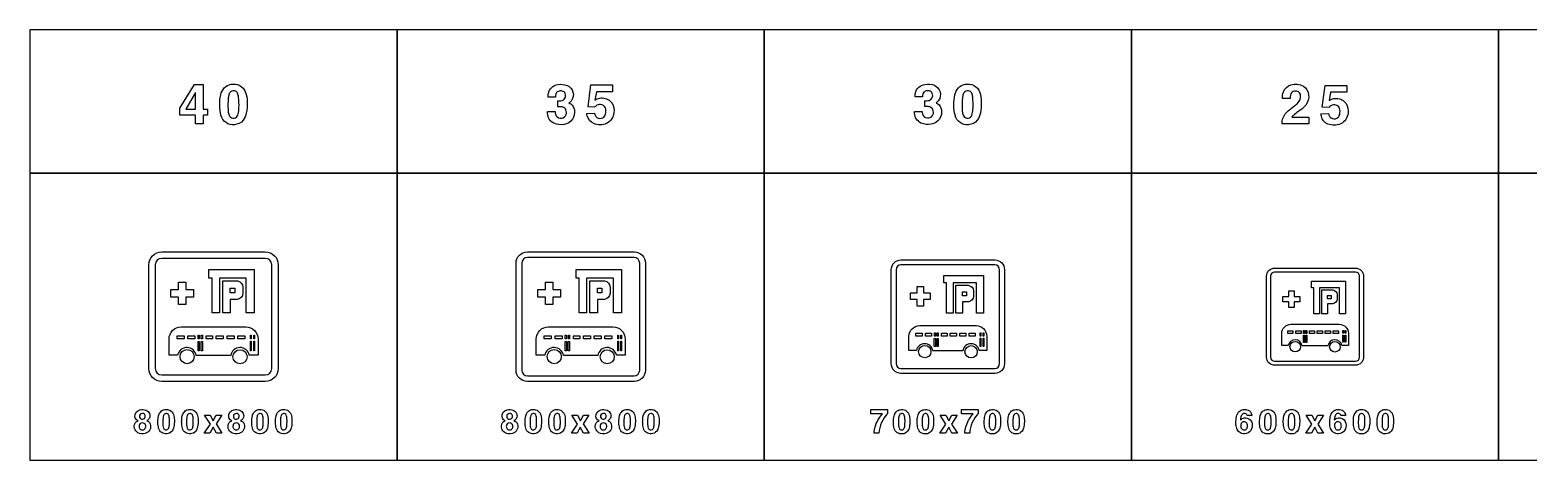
# Model space of a CAD drawing. Extents: x 0 to 18160, y 0 to 2655.
# Drawn here: x 0 to 9262, y 0 to 2655 of the extents above; entities that cross this region are included whole.
import ezdxf

# ---------------------------------------------------------------- set-up
doc = ezdxf.new("R2010")
doc.units = 0
doc.header["$MEASUREMENT"] = 0

msp = doc.modelspace()

# ---------------------------------------------------------------- linework, layer by layer
for points in [[(0, 1770), (2270, 1770), (2270, 2655), (0, 2655)], [(2270, 1770), (4540, 1770), (4540, 2655), (2270, 2655)], [(4540, 1770), (6810, 1770), (6810, 2655), (4540, 2655)], [(6810, 1770), (9080, 1770), (9080, 2655), (6810, 2655)], [(9080, 1770), (11350, 1770), (11350, 2655), (9080, 2655)], [(927.496, 2171.35), (1017.9, 2317.79), (1070.98, 2317.79), (1070.98, 2166.57), (1097.95, 2166.57), (1097.95, 2128.53), (1070.98, 2128.53), (1070.98, 2076.28), (1023.46, 2076.28), (1023.46, 2128.53), (927.496, 2128.53)], [(1023.46, 2269.13), (963.474, 2166.57), (1023.46, 2166.57)], [(0, 0), (2270, 0), (2270, 1770), (0, 1770)], [(2270, 0), (4540, 0), (4540, 1770), (2270, 1770)], [(4540, 0), (6810, 0), (6810, 1770), (4540, 1770)], [(6810, 0), (9080, 0), (9080, 1770), (6810, 1770)], [(9080, 0), (11350, 0), (11350, 1770), (9080, 1770)], [(1337.66, 1122.99), (1171.58, 1122.99), (1171.58, 908.587), (1125.59, 908.587), (1125.59, 1122.99), (1106.35, 1122.99), (1106.35, 1176.24), (1387.01, 1176.24), (1386.98, 1122.99), (1386.98, 908.587), (1337.66, 908.587)], [(3607.66, 1122.99), (3441.58, 1122.99), (3441.58, 908.587), (3395.59, 908.587), (3395.59, 1122.99), (3376.35, 1122.99), (3376.35, 1176.24), (3657.01, 1176.24), (3656.98, 1122.99), (3656.98, 908.587), (3607.66, 908.587)], [(5852.33, 1093.24), (5707.01, 1093.24), (5707.01, 905.638), (5666.77, 905.638), (5666.77, 1093.24), (5649.93, 1093.24), (5649.93, 1139.84), (5895.51, 1139.84), (5895.49, 1093.24), (5895.49, 905.638), (5852.33, 905.638)], [(917.664, 1052.13), (917.664, 1098.99), (963.351, 1098.99), (963.351, 1052.13), (1010.6, 1052.13), (1010.6, 1005.96), (963.351, 1005.96), (963.351, 959.1), (917.664, 959.1), (917.664, 1005.96), (870.576, 1005.96), (870.576, 1052.13)], [(1237.9, 1032.71), (1237.9, 1060.43), (1266.45, 1060.43), (1266.45, 1032.71)], [(3187.66, 1052.13), (3187.66, 1098.99), (3233.35, 1098.99), (3233.35, 1052.13), (3280.6, 1052.13), (3280.6, 1005.96), (3233.35, 1005.96), (3233.35, 959.1), (3187.66, 959.1), (3187.66, 1005.96), (3140.58, 1005.96), (3140.58, 1052.13)], [(3507.9, 1032.71), (3507.9, 1060.43), (3536.45, 1060.43), (3536.45, 1032.71)], [(5484.83, 1031.24), (5484.83, 1072.24), (5524.81, 1072.24), (5524.81, 1031.24), (5566.15, 1031.24), (5566.15, 990.837), (5524.81, 990.837), (5524.81, 949.837), (5484.83, 949.837), (5484.83, 990.837), (5443.63, 990.837), (5443.63, 1031.24)], [(5765.04, 1014.25), (5765.04, 1038.5), (5790.02, 1038.5), (5790.02, 1014.25)], [(7782, 1010.35), (7782, 1045.49), (7816.26, 1045.49), (7816.26, 1010.35), (7851.7, 1010.35), (7851.7, 975.717), (7816.26, 975.717), (7816.26, 940.574), (7782, 940.574), (7782, 975.717), (7746.68, 975.717), (7746.68, 1010.35)], [(8097, 1063.49), (7972.44, 1063.49), (7972.44, 902.689), (7937.94, 902.689), (7937.94, 1063.49), (7923.51, 1063.49), (7923.51, 1103.43), (8134.01, 1103.43), (8133.99, 1063.49), (8133.99, 902.689), (8097, 902.689)], [(8022.18, 995.783), (8022.18, 1016.57), (8043.59, 1016.57), (8043.59, 995.783)], [(909.203, 747.444), (909.203, 767.557), (952.521, 767.557), (952.521, 747.444)], [(976.405, 747.444), (976.405, 767.557), (1019.7, 767.557), (1019.7, 747.444)], [(1039.48, 747.671), (1039.48, 771.443), (1046.6, 771.443), (1046.6, 747.671)], [(1059.26, 747.671), (1059.26, 771.443), (1066.38, 771.443), (1066.38, 747.671)], [(1089.95, 747.443), (1089.95, 767.557), (1129.51, 767.557), (1129.51, 747.443)], [(1151.95, 747.444), (1151.95, 767.557), (1195.26, 767.557), (1195.26, 747.444)], [(1218.98, 747.444), (1218.98, 767.557), (1262.3, 767.557), (1262.3, 747.444)], [(1284.73, 747.444), (1284.73, 767.557), (1328.01, 767.557), (1328.01, 747.444)], [(1363.76, 748.097), (1363.76, 771.218), (1368.35, 771.218), (1368.35, 748.097)], [(1383.45, 748.097), (1383.45, 771.218), (1388.04, 771.218), (1388.04, 748.097)], [(3179.2, 747.444), (3179.2, 767.557), (3222.52, 767.557), (3222.52, 747.444)], [(3246.4, 747.444), (3246.4, 767.557), (3289.7, 767.557), (3289.7, 747.444)], [(3309.48, 747.671), (3309.48, 771.443), (3316.6, 771.443), (3316.6, 747.671)], [(3329.26, 747.671), (3329.26, 771.443), (3336.38, 771.443), (3336.38, 747.671)], [(3359.95, 747.443), (3359.95, 767.557), (3399.51, 767.557), (3399.51, 747.443)], [(3421.95, 747.444), (3421.95, 767.557), (3465.26, 767.557), (3465.26, 747.444)], [(3488.98, 747.444), (3488.98, 767.557), (3532.3, 767.557), (3532.3, 747.444)], [(3554.73, 747.444), (3554.73, 767.557), (3598.01, 767.557), (3598.01, 747.444)], [(3633.76, 748.097), (3633.76, 771.218), (3638.35, 771.218), (3638.35, 748.097)], [(3653.45, 748.097), (3653.45, 771.218), (3658.04, 771.218), (3658.04, 748.097)], [(5477.43, 764.638), (5477.43, 782.238), (5515.33, 782.238), (5515.33, 764.638)], [(5536.23, 764.638), (5536.23, 782.238), (5574.11, 782.238), (5574.11, 764.638)], [(5591.11, 700.039), (5591.11, 751.039), (5597.59, 751.039), (5597.59, 700.039)], [(5591.42, 764.838), (5591.42, 785.639), (5597.65, 785.639), (5597.65, 764.838)], [(5607.97, 700.039), (5607.97, 751.039), (5614.45, 751.039), (5614.45, 700.039)], [(5608.72, 764.838), (5608.72, 785.639), (5614.95, 785.639), (5614.95, 764.838)], [(5635.58, 764.639), (5635.58, 782.238), (5670.19, 782.238), (5670.19, 764.639)], [(5689.83, 764.638), (5689.83, 782.238), (5727.73, 782.238), (5727.73, 764.638)], [(5748.49, 764.638), (5748.49, 782.238), (5786.39, 782.238), (5786.39, 764.638)], [(5806.01, 764.638), (5806.01, 782.238), (5843.89, 782.238), (5843.89, 764.638)], [(5875.17, 765.21), (5875.17, 785.441), (5879.18, 785.441), (5879.18, 765.21)], [(5875.17, 700.461), (5875.17, 751.766), (5879.18, 751.766), (5879.18, 700.461)], [(5892.39, 765.21), (5892.39, 785.441), (5896.41, 785.441), (5896.41, 765.21)], [(5892.39, 700.461), (5892.39, 751.766), (5896.41, 751.766), (5896.41, 700.461)], [(7775.65, 781.832), (7775.65, 796.918), (7808.14, 796.918), (7808.14, 781.832)], [(7826.05, 781.832), (7826.05, 796.918), (7858.52, 796.918), (7858.52, 781.832)], [(7873.1, 726.462), (7873.1, 770.176), (7878.65, 770.176), (7878.65, 726.462)], [(7873.36, 782.004), (7873.36, 799.833), (7878.7, 799.833), (7878.7, 782.004)], [(7887.55, 726.462), (7887.55, 770.176), (7893.1, 770.176), (7893.1, 726.462)], [(7888.19, 782.004), (7888.19, 799.833), (7893.53, 799.833), (7893.53, 782.004)], [(7911.21, 781.833), (7911.21, 796.918), (7940.88, 796.918), (7940.88, 781.833)], [(7957.71, 781.832), (7957.71, 796.918), (7990.2, 796.918), (7990.2, 781.832)], [(8007.99, 781.832), (8007.99, 796.918), (8040.48, 796.918), (8040.48, 781.832)], [(8057.29, 781.832), (8057.29, 796.918), (8089.76, 796.918), (8089.76, 781.832)], [(8116.57, 782.323), (8116.57, 799.664), (8120.01, 799.664), (8120.01, 782.323)], [(8116.57, 726.823), (8116.57, 770.8), (8120.01, 770.8), (8120.01, 726.823)], [(8131.34, 782.323), (8131.34, 799.664), (8134.78, 799.664), (8134.78, 782.323)], [(8131.34, 726.823), (8131.34, 770.8), (8134.78, 770.8), (8134.78, 726.823)], [(1039.13, 673.615), (1039.13, 731.9), (1046.54, 731.9), (1046.54, 673.615)], [(1058.39, 673.615), (1058.39, 731.9), (1065.8, 731.9), (1065.8, 673.615)], [(1363.76, 674.097), (1363.76, 732.733), (1368.35, 732.733), (1368.35, 674.097)], [(1383.45, 674.097), (1383.45, 732.733), (1388.04, 732.733), (1388.04, 674.097)], [(3309.13, 673.615), (3309.13, 731.9), (3316.54, 731.9), (3316.54, 673.615)], [(3328.39, 673.615), (3328.39, 731.9), (3335.8, 731.9), (3335.8, 673.615)], [(3633.76, 674.097), (3633.76, 732.733), (3638.35, 732.733), (3638.35, 674.097)], [(3653.45, 674.097), (3653.45, 732.733), (3658.04, 732.733), (3658.04, 674.097)], [(1115.2, 221.769), (1080.08, 276.319), (1114.84, 276.319), (1133.11, 242.267), (1151.83, 276.319), (1185.98, 276.319), (1150.44, 222.29), (1186.95, 166.272), (1152.4, 166.272), (1132.54, 202.362), (1112.14, 166.272), (1077.99, 166.272)], [(3385.19, 221.769), (3350.07, 276.319), (3384.84, 276.319), (3403.11, 242.267), (3421.83, 276.319), (3455.97, 276.319), (3420.43, 222.29), (3456.95, 166.272), (3422.4, 166.272), (3402.54, 202.362), (3382.14, 166.272), (3347.99, 166.272)], [(5662.41, 221.386), (5627.29, 275.936), (5662.06, 275.936), (5680.33, 241.884), (5699.05, 275.936), (5733.19, 275.936), (5697.65, 221.908), (5734.17, 165.889), (5699.62, 165.889), (5679.76, 201.979), (5659.35, 165.889), (5625.21, 165.889)], [(7925.79, 221.523), (7890.67, 276.072), (7925.43, 276.072), (7943.7, 242.02), (7962.42, 276.072), (7996.57, 276.072), (7961.03, 222.044), (7997.54, 166.025), (7962.99, 166.025), (7943.13, 202.115), (7922.73, 166.025), (7888.58, 166.025)]]:
    msp.add_lwpolyline(points, close=True)
for points in [[(1173.29, 2191.65, -0.0563084), (1179.33, 2254.48, -0.130301), (1201.53, 2298.28, -0.174843), (1243.35, 2319.69, -0.147552), (1296.47, 2313.05, -0.192146), (1333.28, 2269.88, -0.0833996), (1342.52, 2212.85, -0.0545507), (1337.51, 2142.08, -0.116773), (1318.43, 2098, -0.221099), (1263.57, 2070.32, -0.162564), (1212.11, 2082.84, -0.174743), (1180.84, 2128.26, -0.0640867), (1173.37, 2186.95)], [(3199.84, 2150.87), (3246.2, 2150.87, 0.0411845), (3248.26, 2135.66, 0.335066), (3278.75, 2110.39, 0.276505), (3310.74, 2124.92, 0.158203), (3316.31, 2145.65, 0.0878221), (3313.34, 2161.57, 0.217575), (3294.82, 2178.43, 0.0882727), (3273.57, 2181.56), (3262.75, 2181.56), (3262.75, 2216.82, 0.0282129), (3282.34, 2217.42, 0.50028), (3309.32, 2262.91, 0.235001), (3290.79, 2277.96, 0.165496), (3265.12, 2275.67, 0.220849), (3250.9, 2259.12, 0.055705), (3248.02, 2240.92), (3203.2, 2240.92, -0.0488003), (3204.97, 2263.51, -0.30773), (3262.59, 2318.01, -0.146685), (3322.07, 2312.08, -0.469869), (3348.61, 2219.31, -0.0891152), (3336.57, 2207.54), (3332.3, 2204.54, -0.0245333), (3343.48, 2198.14, -0.202429), (3365.75, 2161.45, -0.422325), (3303.08, 2072, -0.154301), (3238.98, 2079.19, -0.287878), (3199.96, 2139.89, -0.0143877)], [(3442.43, 2139.57), (3489.39, 2141.35, 0.0452719), (3495.79, 2125.12, 0.0567733), (3500.53, 2118.25, 0.070207), (3504.95, 2114.77, 0.264984), (3540.97, 2112.87, 0.20748), (3558.38, 2135.98, 0.147389), (3557.24, 2174.01, 0.308532), (3527.86, 2195.42, 0.215743), (3498.08, 2185.19, 0.028781), (3492.71, 2178.95), (3450.09, 2180.96), (3467.91, 2315.64), (3601.95, 2315.64), (3601.95, 2273.77), (3501.51, 2273.77), (3492.55, 2221.76, -0.0211252), (3505.46, 2229.3, -0.121371), (3538.8, 2235.15, -0.244671), (3598.59, 2203.2, -0.173069), (3610.16, 2144.07, -0.256779), (3564.98, 2078.08, -0.199585), (3485.44, 2077.01, -0.245625), (3445.16, 2125.91, -0.0170062)], [(5469.08, 2152.29), (5515.45, 2152.29, 0.0411845), (5517.5, 2137.08, 0.335066), (5547.99, 2111.8, 0.276505), (5579.98, 2126.34, 0.158203), (5585.55, 2147.07, 0.0878221), (5582.59, 2162.99, 0.217575), (5564.07, 2179.85, 0.0882727), (5542.82, 2182.97), (5532, 2182.97), (5532, 2218.24, 0.0282129), (5551.59, 2218.83, 0.50028), (5578.56, 2264.33, 0.235001), (5560.04, 2279.38, 0.165496), (5534.37, 2277.09, 0.220849), (5520.15, 2260.54, 0.055705), (5517.27, 2242.33), (5472.44, 2242.33, -0.0488003), (5474.22, 2264.92, -0.30773), (5531.84, 2319.43, -0.146685), (5591.32, 2313.5, -0.469869), (5617.86, 2220.73, -0.0891152), (5605.81, 2208.96), (5601.55, 2205.96, -0.0245333), (5612.72, 2199.56, -0.202429), (5635, 2162.87, -0.422325), (5572.32, 2073.41, -0.154301), (5508.22, 2080.6, -0.287878), (5469.2, 2141.31, -0.0143877)], [(5711.68, 2191.65, -0.0563084), (5717.72, 2254.48, -0.130301), (5739.91, 2298.28, -0.174843), (5781.74, 2319.69, -0.147552), (5834.86, 2313.05, -0.192146), (5871.67, 2269.88, -0.0833996), (5880.91, 2212.85, -0.0545507), (5875.89, 2142.08, -0.116773), (5856.82, 2098, -0.221099), (5801.96, 2070.32, -0.162564), (5750.5, 2082.84, -0.174743), (5719.22, 2128.26, -0.0640867), (5711.76, 2186.95)], [(7741.06, 2074.79, -0.0640343), (7742.32, 2095.72, -0.161687), (7778.14, 2156.27, -0.0283718), (7819.97, 2188.65, 0.0545111), (7840.86, 2206.58, 0.192461), (7855.83, 2246.12, 0.234238), (7842.24, 2272.5, 0.196223), (7816.93, 2277.28, 0.252425), (7795.01, 2260.1, 0.0856617), (7790.86, 2243.08, 0.0202329), (7790.15, 2231.39), (7743.51, 2231.39, -0.0983795), (7749.55, 2272.7, -0.245047), (7795.72, 2315.83, -0.207102), (7872.69, 2307.49, -0.233443), (7905.15, 2255.16, -0.20961), (7886.99, 2190.98, -0.0785124), (7853.06, 2159.51, 0.0107372), (7817.24, 2133.72, 0.0665092), (7801.37, 2117.68), (7905.86, 2117.68), (7905.86, 2074.79)], [(1224.67, 2161.12, 0.0124589), (1225.19, 2154.8, 0.0668192), (1230.8, 2129.4, 0.615362), (1281.7, 2123.79, 0.0726881), (1287.15, 2136.83, 0.0588562), (1291.85, 2174.11, 0.0389037), (1290.23, 2241.09, 0.084671), (1283.64, 2264.43, 0.156013), (1272.18, 2276.6, 0.143208), (1256.47, 2279.56, 0.172584), (1240.71, 2273.36, 0.132565), (1230.76, 2257.8, 0.0498315), (1226.21, 2236.08, 0.0368731)], [(5763.06, 2161.12, 0.0124589), (5763.57, 2154.8, 0.0668192), (5769.18, 2129.4, 0.615362), (5820.09, 2123.79, 0.0726881), (5825.54, 2136.83, 0.0588562), (5830.24, 2174.11, 0.0389037), (5828.62, 2241.09, 0.084671), (5822.02, 2264.43, 0.156013), (5810.57, 2276.6, 0.143208), (5794.85, 2279.56, 0.172584), (5779.09, 2273.36, 0.132565), (5769.14, 2257.8, 0.0498315), (5764.6, 2236.08, 0.0368731)], [(7981.21, 2136.73), (8028.17, 2138.5, 0.0452719), (8034.56, 2122.27, 0.0567733), (8039.3, 2115.4, 0.070207), (8043.73, 2111.92, 0.264984), (8079.74, 2110.03, 0.20748), (8097.16, 2133.13, 0.147389), (8096.02, 2171.17, 0.308532), (8066.63, 2192.57, 0.215743), (8036.85, 2182.34, 0.028781), (8031.48, 2176.1), (7988.87, 2178.12), (8006.68, 2312.79), (8140.72, 2312.79), (8140.72, 2270.93), (8040.29, 2270.93), (8031.33, 2218.92, -0.0211252), (8044.24, 2226.46, -0.121371), (8077.57, 2232.3, -0.244671), (8137.37, 2200.35, -0.173069), (8148.94, 2141.23, -0.256779), (8103.76, 2075.23, -0.199585), (8024.22, 2074.17, -0.245625), (7983.93, 2123.06, -0.0170062)], [(814.998, 484.997, -0.414213), (734.998, 564.997), (734.998, 1205, -0.414213), (814.998, 1285), (1455, 1285, -0.414213), (1535, 1205), (1535, 564.997, -0.414213), (1455, 484.997)], [(814.998, 524.997), (1455, 524.997, 0.414213), (1495, 564.997), (1495, 1205, 0.414213), (1455, 1245), (814.998, 1245, 0.414213), (774.998, 1205), (774.998, 564.997, 0.414213)], [(3075, 484.997, -0.414213), (3005, 554.997), (3005, 1215, -0.414213), (3075, 1285), (3735, 1285, -0.414213), (3805, 1215), (3805, 554.997, -0.414213), (3735, 484.997)], [(3075, 519.997), (3735, 519.997, 0.414213), (3770, 554.997), (3770, 1215, 0.414213), (3735, 1250), (3075, 1250, 0.414213), (3040, 1215), (3040, 554.997, 0.414213)], [(5385, 534.997, -0.414213), (5325, 594.997), (5325, 1175, -0.414213), (5385, 1235), (5965, 1235, -0.414213), (6025, 1175), (6025, 594.997, -0.414213), (5965, 534.997)], [(5385, 564.998), (5965, 564.998, 0.414213), (5995, 594.998), (5995, 1175, 0.414213), (5965, 1205), (5385, 1205, 0.414213), (5355, 1175), (5355, 594.998, 0.414213)], [(7695, 584.997, -0.414213), (7645, 634.997), (7645, 1135, -0.414213), (7695, 1185), (8195, 1185, -0.414213), (8245, 1135), (8245, 634.997, -0.414213), (8195, 584.997)], [(7695, 609.997), (8195, 609.997, 0.414213), (8220, 634.997), (8220, 1135, 0.414213), (8195, 1160), (7695, 1160, 0.414213), (7670, 1135), (7670, 634.997, 0.414213)], [(1237.84, 908.587), (1191.9, 908.587), (1191.9, 1106.3), (1275.7, 1106.3, -0.0395823), (1282.19, 1105.84, -0.35528), (1316.75, 1067.44, -0.0131113), (1316.79, 1065.16), (1316.79, 1028.59, -0.347387), (1280.75, 990.645), (1237.84, 990.645)], [(3507.84, 908.587), (3461.9, 908.587), (3461.9, 1106.3), (3545.7, 1106.3, -0.0395823), (3552.19, 1105.84, -0.35528), (3586.75, 1067.44, -0.0131113), (3586.79, 1065.16), (3586.79, 1028.59, -0.347387), (3550.75, 990.645), (3507.84, 990.645)], [(5764.99, 905.638), (5724.79, 905.638), (5724.79, 1078.64), (5798.11, 1078.64, -0.0395823), (5803.79, 1078.24, -0.35528), (5834.03, 1044.64, -0.0131113), (5834.07, 1042.64), (5834.07, 1010.64, -0.347387), (5802.53, 977.439), (5764.99, 977.439)], [(8022.13, 902.689), (7987.68, 902.689), (7987.68, 1050.98), (8050.52, 1050.98, -0.0395823), (8055.39, 1050.63, -0.35528), (8081.31, 1021.83, -0.0131113), (8081.34, 1020.12), (8081.34, 992.689, -0.347387), (8054.31, 964.233), (8022.13, 964.233)], [(8110.92, 706.574, 0.842493), (8024.42, 704.519), (8023.88, 704.519), (7864.74, 704.519, 0.842432), (7778.22, 706.574), (7738.8, 706.574), (7738.8, 780.975, -0.413958), (7795.54, 837.717), (8094.48, 837.717, -0.413931), (8151.2, 780.975), (8151.18, 706.574)], [(1356.22, 647.1, 0.842493), (1240.89, 644.359), (1240.18, 644.359), (1027.99, 644.359, 0.842432), (912.632, 647.1), (860.061, 647.1), (860.061, 746.301, -0.413958), (935.717, 821.957), (1334.3, 821.957, -0.413931), (1409.94, 746.301), (1409.91, 647.1)], [(3626.22, 647.1, 0.842493), (3510.89, 644.359), (3510.18, 644.359), (3297.99, 644.359, 0.842432), (3182.63, 647.1), (3130.06, 647.1), (3130.06, 746.301, -0.413958), (3205.72, 821.957), (3604.3, 821.957, -0.413931), (3679.94, 746.301), (3679.91, 647.1)], [(5868.57, 676.837, 0.842493), (5767.65, 674.439), (5767.03, 674.439), (5581.37, 674.439, 0.842432), (5480.43, 676.837), (5434.43, 676.837), (5434.43, 763.638, -0.413958), (5500.63, 829.837), (5849.39, 829.837, -0.413931), (5915.57, 763.638), (5915.55, 676.837)], [(927.951, 638.187, -1), (1014.98, 638.187, -1)], [(1255.24, 637.272, -1), (1342.28, 637.272, -1)], [(3197.95, 638.187, -1), (3284.98, 638.187, -1)], [(3525.24, 637.272, -1), (3612.28, 637.272, -1)], [(5493.83, 669.038, -1), (5569.99, 669.038, -1)], [(5780.21, 668.238, -1), (5856.37, 668.238, -1)], [(7789.71, 699.89, -1), (7854.99, 699.89, -1)], [(8035.18, 699.203, -1), (8100.46, 699.203, -1)], [(667.968, 242.323, -0.0382282), (664.485, 243.627, -0.270406), (649.106, 267.703, -0.377372), (679.437, 309.622, -0.15371), (717.921, 307.513, -0.416366), (738.324, 258.058, -0.173733), (723.774, 243.674), (722.328, 242.987, -0.0479914), (731.997, 238.034, -0.173856), (743.608, 221.873, -0.440125), (712.542, 164.243, -0.184), (667.115, 168.106, -0.410286), (649.627, 226.897, -0.151435), (664.035, 240.357)], [(677.305, 267.821, 0.0587981), (678.182, 263.887, 0.18403), (685.267, 254.717, 0.217144), (702.684, 253.485, 0.192437), (710.883, 260.57, 0.157808), (712.542, 273.982, 0.166677), (707.968, 282.821, 0.173614), (695.954, 287.323, 0.2359), (681.001, 280.902, 0.184791)], [(791.138, 234.257, -0.0563084), (794.763, 271.959, -0.130301), (808.081, 298.238, -0.174843), (833.176, 311.082, -0.147552), (865.048, 307.101, -0.192146), (887.133, 281.2, -0.0833996), (892.678, 246.982, -0.0545507), (889.668, 204.518, -0.116773), (878.223, 178.073, -0.221099), (845.308, 161.461, -0.162564), (814.432, 168.973, -0.174743), (795.664, 196.224, -0.0640867), (791.185, 231.437)], [(821.967, 215.94, 0.0124589), (822.275, 212.148, 0.0668192), (825.64, 196.911, 0.615362), (856.185, 193.547, 0.0726881), (859.455, 201.366, 0.0588562), (862.275, 223.736, 0.0389037), (861.304, 263.926, 0.084671), (857.346, 277.93, 0.156013), (850.474, 285.229, 0.143208), (841.043, 287.006, 0.172584), (831.588, 283.286, 0.132565), (825.616, 273.949, 0.0498315), (822.891, 260.916, 0.0368731)], [(937.884, 234.248, -0.0563084), (941.51, 271.95, -0.130301), (954.827, 298.229, -0.174843), (979.922, 311.073, -0.147552), (1011.79, 307.092, -0.192146), (1033.88, 281.192, -0.0833996), (1039.42, 246.974, -0.0545507), (1036.41, 204.509, -0.116773), (1024.97, 178.064, -0.221099), (992.055, 161.452, -0.162564), (961.178, 168.964, -0.174743), (942.41, 196.215, -0.0640867), (937.931, 231.428)], [(968.713, 215.931, 0.0124589), (969.021, 212.139, 0.0668192), (972.386, 196.902, 0.615362), (1002.93, 193.538, 0.0726881), (1006.2, 201.357, 0.0588562), (1009.02, 223.727, 0.0389037), (1008.05, 263.917, 0.084671), (1004.09, 277.921, 0.156013), (997.22, 285.22, 0.143208), (987.789, 286.997, 0.172584), (978.334, 283.277, 0.132565), (972.363, 273.94, 0.0498315), (969.637, 260.907, 0.0368731)], [(1248.01, 242.296, -0.0382282), (1244.53, 243.599, -0.270406), (1229.15, 267.675, -0.377372), (1259.48, 309.594, -0.15371), (1297.96, 307.485, -0.416366), (1318.36, 258.03, -0.173733), (1303.82, 243.646), (1302.37, 242.959, -0.0479914), (1312.04, 238.007, -0.173856), (1323.65, 221.845, -0.440125), (1292.58, 164.215, -0.184), (1247.16, 168.078, -0.410286), (1229.67, 226.869, -0.151435), (1244.08, 240.329)], [(1257.35, 267.793, 0.0587981), (1258.22, 263.86, 0.18403), (1265.31, 254.689, 0.217144), (1282.73, 253.457, 0.192437), (1290.92, 260.542, 0.157808), (1292.58, 273.954, 0.166677), (1288.01, 282.793, 0.173614), (1276, 287.296, 0.2359), (1261.04, 280.874, 0.184791)], [(1371.18, 234.284, -0.0563084), (1374.8, 271.986, -0.130301), (1388.12, 298.265, -0.174843), (1413.22, 311.109, -0.147552), (1445.09, 307.128, -0.192146), (1467.17, 281.227, -0.0833996), (1472.72, 247.01, -0.0545507), (1469.71, 204.545, -0.116773), (1458.26, 178.1, -0.221099), (1425.35, 161.488, -0.162564), (1394.47, 169, -0.174743), (1375.71, 196.251, -0.0640867), (1371.23, 231.464)], [(1402.01, 215.967, 0.0124589), (1402.32, 212.175, 0.0668192), (1405.68, 196.938, 0.615362), (1436.23, 193.574, 0.0726881), (1439.5, 201.393, 0.0588562), (1442.32, 223.763, 0.0389037), (1441.34, 263.953, 0.084671), (1437.39, 277.957, 0.156013), (1430.52, 285.256, 0.143208), (1421.08, 287.033, 0.172584), (1411.63, 283.313, 0.132565), (1405.66, 273.976, 0.0498315), (1402.93, 260.943, 0.0368731)], [(1517.93, 234.312, -0.0563084), (1521.55, 272.013, -0.130301), (1534.87, 298.293, -0.174843), (1559.96, 311.136, -0.147552), (1591.84, 307.155, -0.192146), (1613.92, 281.255, -0.0833996), (1619.47, 247.037, -0.0545507), (1616.46, 204.572, -0.116773), (1605.01, 178.127, -0.221099), (1572.1, 161.516, -0.162564), (1541.22, 169.027, -0.174743), (1522.45, 196.279, -0.0640867), (1517.97, 231.492)], [(1548.75, 215.994, 0.0124589), (1549.06, 212.203, 0.0668192), (1552.43, 196.966, 0.615362), (1582.97, 193.601, 0.0726881), (1586.24, 201.421, 0.0588562), (1589.06, 223.79, 0.0389037), (1588.09, 263.98, 0.084671), (1584.13, 277.985, 0.156013), (1577.26, 285.283, 0.143208), (1567.83, 287.06, 0.172584), (1558.38, 283.34, 0.132565), (1552.4, 274.004, 0.0498315), (1549.68, 260.97, 0.0368731)], [(2937.96, 242.323, -0.0382282), (2934.48, 243.627, -0.270406), (2919.1, 267.703, -0.377372), (2949.43, 309.622, -0.15371), (2987.91, 307.513, -0.416366), (3008.32, 258.058, -0.173733), (2993.77, 243.674), (2992.32, 242.987, -0.0479914), (3001.99, 238.034, -0.173856), (3013.6, 221.873, -0.440125), (2982.54, 164.243, -0.184), (2937.11, 168.105, -0.410286), (2919.62, 226.897, -0.151435), (2934.03, 240.357)], [(2947.3, 267.821, 0.0587981), (2948.18, 263.887, 0.18403), (2955.26, 254.717, 0.217144), (2972.68, 253.485, 0.192437), (2980.88, 260.57, 0.157808), (2982.54, 273.982, 0.166677), (2977.96, 282.821, 0.173614), (2965.95, 287.323, 0.2359), (2951, 280.902, 0.184791)], [(3061.13, 234.257, -0.0563084), (3064.76, 271.959, -0.130301), (3078.07, 298.238, -0.174843), (3103.17, 311.082, -0.147552), (3135.04, 307.101, -0.192146), (3157.13, 281.201, -0.0833996), (3162.67, 246.983, -0.0545507), (3159.66, 204.518, -0.116773), (3148.22, 178.073, -0.221099), (3115.3, 161.461, -0.162564), (3084.43, 168.973, -0.174743), (3065.66, 196.224, -0.0640867), (3061.18, 231.438)], [(3091.96, 215.94, 0.0124589), (3092.27, 212.148, 0.0668192), (3095.63, 196.911, 0.615362), (3126.18, 193.547, 0.0726881), (3129.45, 201.366, 0.0588562), (3132.27, 223.736, 0.0389037), (3131.3, 263.926, 0.084671), (3127.34, 277.93, 0.156013), (3120.47, 285.229, 0.143208), (3111.04, 287.006, 0.172584), (3101.58, 283.286, 0.132565), (3095.61, 273.949, 0.0498315), (3092.89, 260.916, 0.0368731)], [(3207.88, 234.248, -0.0563084), (3211.5, 271.95, -0.130301), (3224.82, 298.23, -0.174843), (3249.92, 311.073, -0.147552), (3281.79, 307.092, -0.192146), (3303.87, 281.192, -0.0833996), (3309.42, 246.974, -0.0545507), (3306.41, 204.509, -0.116773), (3294.96, 178.064, -0.221099), (3262.05, 161.452, -0.162564), (3231.17, 168.964, -0.174743), (3212.4, 196.215, -0.0640867), (3207.93, 231.429)], [(3238.71, 215.931, 0.0124589), (3239.02, 212.139, 0.0668192), (3242.38, 196.902, 0.615362), (3272.93, 193.538, 0.0726881), (3276.2, 201.357, 0.0588562), (3279.02, 223.727, 0.0389037), (3278.04, 263.917, 0.084671), (3274.09, 277.921, 0.156013), (3267.21, 285.22, 0.143208), (3257.78, 286.997, 0.172584), (3248.33, 283.277, 0.132565), (3242.36, 273.94, 0.0498315), (3239.63, 260.907, 0.0368731)], [(3518, 242.296, -0.0382282), (3514.52, 243.599, -0.270406), (3499.14, 267.675, -0.377372), (3529.47, 309.594, -0.15371), (3567.96, 307.485, -0.416366), (3588.36, 258.03, -0.173733), (3573.81, 243.646), (3572.36, 242.959, -0.0479914), (3582.03, 238.007, -0.173856), (3593.64, 221.845, -0.440125), (3562.58, 164.215, -0.184), (3517.15, 168.078, -0.410286), (3499.66, 226.869, -0.151435), (3514.07, 240.329)], [(3527.34, 267.793, 0.0587981), (3528.22, 263.86, 0.18403), (3535.3, 254.689, 0.217144), (3552.72, 253.457, 0.192437), (3560.92, 260.542, 0.157808), (3562.58, 273.955, 0.166677), (3558, 282.793, 0.173614), (3545.99, 287.296, 0.2359), (3531.04, 280.874, 0.184791)], [(3641.17, 234.284, -0.0563084), (3644.8, 271.986, -0.130301), (3658.12, 298.265, -0.174843), (3683.21, 311.109, -0.147552), (3715.08, 307.128, -0.192146), (3737.17, 281.228, -0.0833996), (3742.71, 247.01, -0.0545507), (3739.7, 204.545, -0.116773), (3728.26, 178.1, -0.221099), (3695.34, 161.488, -0.162564), (3664.47, 169, -0.174743), (3645.7, 196.251, -0.0640867), (3641.22, 231.464)], [(3672, 215.967, 0.0124589), (3672.31, 212.175, 0.0668192), (3675.68, 196.938, 0.615362), (3706.22, 193.574, 0.0726881), (3709.49, 201.393, 0.0588562), (3712.31, 223.763, 0.0389037), (3711.34, 263.953, 0.084671), (3707.38, 277.957, 0.156013), (3700.51, 285.256, 0.143208), (3691.08, 287.033, 0.172584), (3681.62, 283.313, 0.132565), (3675.65, 273.976, 0.0498315), (3672.93, 260.943, 0.0368731)], [(3787.92, 234.312, -0.0563084), (3791.54, 272.013, -0.130301), (3804.86, 298.293, -0.174843), (3829.96, 311.136, -0.147552), (3861.83, 307.155, -0.192146), (3883.91, 281.255, -0.0833996), (3889.46, 247.037, -0.0545507), (3886.45, 204.572, -0.116773), (3875, 178.127, -0.221099), (3842.09, 161.516, -0.162564), (3811.21, 169.027, -0.174743), (3792.45, 196.279, -0.0640867), (3787.97, 231.492)], [(3818.75, 215.994, 0.0124589), (3819.06, 212.203, 0.0668192), (3822.42, 196.966, 0.615362), (3852.97, 193.601, 0.0726881), (3856.24, 201.421, 0.0588562), (3859.06, 223.79, 0.0389037), (3858.09, 263.98, 0.084671), (3854.13, 277.985, 0.156013), (3847.26, 285.283, 0.143208), (3837.82, 287.061, 0.172584), (3828.37, 283.34, 0.132565), (3822.4, 274.004, 0.0498315), (3819.67, 260.97, 0.0368731)], [(5197.97, 311.538), (5301.72, 311.538), (5301.72, 287.746, 0.17337), (5248.52, 165.709), (5218.19, 165.709, -0.0554097), (5224.99, 205.329, -0.10295), (5266.79, 281.111), (5270.2, 285.353), (5197.97, 285.353)], [(5338.35, 233.875, -0.0563084), (5341.98, 271.576, -0.130301), (5355.29, 297.856, -0.174843), (5380.39, 310.699, -0.147552), (5412.26, 306.718, -0.192146), (5434.35, 280.818, -0.0833996), (5439.89, 246.6, -0.0545507), (5436.88, 204.135, -0.116773), (5425.44, 177.69, -0.221099), (5392.52, 161.079, -0.162564), (5361.65, 168.59, -0.174743), (5342.88, 195.842, -0.0640867), (5338.4, 231.055)], [(5369.18, 215.557, 0.0124589), (5369.49, 211.766, 0.0668192), (5372.85, 196.529, 0.615362), (5403.4, 193.164, 0.0726881), (5406.67, 200.984, 0.0588562), (5409.49, 223.353, 0.0389037), (5408.52, 263.543, 0.084671), (5404.56, 277.548, 0.156013), (5397.69, 284.846, 0.143208), (5388.26, 286.624, 0.172584), (5378.8, 282.903, 0.132565), (5372.83, 273.567, 0.0498315), (5370.1, 260.533, 0.0368731)], [(5485.1, 233.866, -0.0563084), (5488.72, 271.567, -0.130301), (5502.04, 297.847, -0.174843), (5527.14, 310.69, -0.147552), (5559.01, 306.709, -0.192146), (5581.09, 280.809, -0.0833996), (5586.64, 246.591, -0.0545507), (5583.63, 204.126, -0.116773), (5572.18, 177.681, -0.221099), (5539.27, 161.07, -0.162564), (5508.39, 168.581, -0.174743), (5489.62, 195.833, -0.0640867), (5485.14, 231.046)], [(5515.93, 215.548, 0.0124589), (5516.23, 211.757, 0.0668192), (5519.6, 196.52, 0.615362), (5550.14, 193.155, 0.0726881), (5553.41, 200.975, 0.0588562), (5556.23, 223.344, 0.0389037), (5555.26, 263.534, 0.084671), (5551.31, 277.539, 0.156013), (5544.43, 284.837, 0.143208), (5535, 286.615, 0.172584), (5525.55, 282.894, 0.132565), (5519.58, 273.558, 0.0498315), (5516.85, 260.524, 0.0368731)], [(5759.16, 311.51), (5862.9, 311.51), (5862.9, 287.719, 0.17337), (5809.7, 165.681), (5779.37, 165.681, -0.0554097), (5786.17, 205.302, -0.10295), (5827.97, 281.084), (5831.39, 285.325), (5759.16, 285.325)], [(5899.54, 233.902, -0.0563084), (5903.16, 271.603, -0.130301), (5916.48, 297.883, -0.174843), (5941.57, 310.726, -0.147552), (5973.45, 306.745, -0.192146), (5995.53, 280.845, -0.0833996), (6001.08, 246.627, -0.0545507), (5998.07, 204.162, -0.116773), (5986.62, 177.717, -0.221099), (5953.71, 161.106, -0.162564), (5922.83, 168.617, -0.174743), (5904.06, 195.869, -0.0640867), (5899.58, 231.082)], [(5930.36, 215.584, 0.0124589), (5930.67, 211.793, 0.0668192), (5934.04, 196.556, 0.615362), (5964.58, 193.191, 0.0726881), (5967.85, 201.011, 0.0588562), (5970.67, 223.38, 0.0389037), (5969.7, 263.57, 0.084671), (5965.74, 277.575, 0.156013), (5958.87, 284.873, 0.143208), (5949.44, 286.65, 0.172584), (5939.99, 282.93, 0.132565), (5934.01, 273.594, 0.0498315), (5931.29, 260.56, 0.0368731)], [(6046.28, 233.929, -0.0563084), (6049.91, 271.63, -0.130301), (6063.22, 297.91, -0.174843), (6088.32, 310.754, -0.147552), (6120.19, 306.773, -0.192146), (6142.28, 280.872, -0.0833996), (6147.82, 246.654, -0.0545507), (6144.81, 204.19, -0.116773), (6133.37, 177.744, -0.221099), (6100.45, 161.133, -0.162564), (6069.58, 168.645, -0.174743), (6050.81, 195.896, -0.0640867), (6046.33, 231.109)], [(6077.11, 215.612, 0.0124589), (6077.42, 211.82, 0.0668192), (6080.78, 196.583, 0.615362), (6111.33, 193.218, 0.0726881), (6114.6, 201.038, 0.0588562), (6117.42, 223.408, 0.0389037), (6116.45, 263.597, 0.084671), (6112.49, 277.602, 0.156013), (6105.62, 284.901, 0.143208), (6096.19, 286.678, 0.172584), (6086.73, 282.957, 0.132565), (6080.76, 273.621, 0.0498315), (6078.04, 260.588, 0.0368731)], [(7553.86, 273.902), (7525.61, 273.902, 0.0333099), (7523.62, 279.233, 0.308433), (7507.89, 287.93, 0.256298), (7491.16, 277.717, 0.0718547), (7486.8, 266.674, 0.0422837), (7483.79, 247.859, -0.0343264), (7495.07, 255.821, -0.198215), (7524.83, 258.546, -0.294049), (7555.09, 226.603, -0.195966), (7547.53, 181.769, -0.251599), (7509.24, 161.911, -0.162734), (7477.67, 171.224, -0.142524), (7461.25, 194.636, -0.0867955), (7455.85, 229.162, -0.0561633), (7459.19, 267.835, -0.143087), (7476.02, 299.778, -0.165016), (7500.4, 311.366, -0.137094), (7531.63, 307.598, -0.238813), (7552.18, 282.1, -0.0169871)], [(7601.73, 234.02, -0.0563084), (7605.35, 271.722, -0.130301), (7618.67, 298.001, -0.174843), (7643.77, 310.845, -0.147552), (7675.64, 306.864, -0.192146), (7697.72, 280.963, -0.0833996), (7703.27, 246.745, -0.0545507), (7700.26, 204.281, -0.116773), (7688.81, 177.835, -0.221099), (7655.9, 161.224, -0.162564), (7625.02, 168.736, -0.174743), (7606.25, 195.987, -0.0640867), (7601.78, 231.2)], [(7632.56, 215.703, 0.0124589), (7632.86, 211.911, 0.0668192), (7636.23, 196.674, 0.615362), (7666.78, 193.309, 0.0726881), (7670.05, 201.129, 0.0588562), (7672.86, 223.499, 0.0389037), (7671.89, 263.688, 0.084671), (7667.94, 277.693, 0.156013), (7661.06, 284.992, 0.143208), (7651.63, 286.769, 0.172584), (7642.18, 283.049, 0.132565), (7636.21, 273.712, 0.0498315), (7633.48, 260.679, 0.0368731)], [(7748.47, 234.02, -0.0563084), (7752.1, 271.722, -0.130301), (7765.42, 298.001, -0.174843), (7790.51, 310.845, -0.147552), (7822.38, 306.864, -0.192146), (7844.47, 280.963, -0.0833996), (7850.01, 246.745, -0.0545507), (7847, 204.281, -0.116773), (7835.56, 177.835, -0.221099), (7802.64, 161.224, -0.162564), (7771.77, 168.736, -0.174743), (7753, 195.987, -0.0640867), (7748.52, 231.2)], [(7779.3, 215.703, 0.0124589), (7779.61, 211.911, 0.0668192), (7782.98, 196.674, 0.615362), (7813.52, 193.309, 0.0726881), (7816.79, 201.129, 0.0588562), (7819.61, 223.499, 0.0389037), (7818.64, 263.688, 0.084671), (7814.68, 277.693, 0.156013), (7807.81, 284.992, 0.143208), (7798.38, 286.769, 0.172584), (7788.92, 283.049, 0.132565), (7782.95, 273.712, 0.0498315), (7780.23, 260.679, 0.0368731)], [(8133.77, 273.892), (8105.52, 273.892, 0.0333099), (8103.53, 279.224, 0.308433), (8087.8, 287.921, 0.256298), (8071.07, 277.707, 0.0718547), (8066.71, 266.665, 0.0422837), (8063.7, 247.849, -0.0343264), (8074.98, 255.812, -0.198215), (8104.74, 258.537, -0.294049), (8135, 226.593, -0.195966), (8127.44, 181.759, -0.251599), (8089.15, 161.902, -0.162734), (8057.58, 171.214, -0.142524), (8041.16, 194.627, -0.0867955), (8035.76, 229.153, -0.0561633), (8039.1, 267.826, -0.143087), (8055.93, 299.769, -0.165016), (8080.31, 311.357, -0.137094), (8111.54, 307.589, -0.238813), (8132.09, 282.091, -0.0169871)], [(8181.64, 234.038, -0.0563084), (8185.26, 271.739, -0.130301), (8198.58, 298.019, -0.174843), (8223.68, 310.863, -0.147552), (8255.55, 306.882, -0.192146), (8277.63, 280.981, -0.0833996), (8283.18, 246.763, -0.0545507), (8280.17, 204.299, -0.116773), (8268.72, 177.853, -0.221099), (8235.81, 161.242, -0.162564), (8204.93, 168.754, -0.174743), (8186.16, 196.005, -0.0640867), (8181.69, 231.218)], [(8212.47, 215.72, 0.0124589), (8212.78, 211.929, 0.0668192), (8216.14, 196.692, 0.615362), (8246.69, 193.327, 0.0726881), (8249.96, 201.147, 0.0588562), (8252.78, 223.517, 0.0389037), (8251.8, 263.706, 0.084671), (8247.85, 277.711, 0.156013), (8240.97, 285.01, 0.143208), (8231.54, 286.787, 0.172584), (8222.09, 283.066, 0.132565), (8216.12, 273.73, 0.0498315), (8213.39, 260.697, 0.0368731)], [(8328.38, 234.065, -0.0563084), (8332.01, 271.767, -0.130301), (8345.33, 298.046, -0.174843), (8370.42, 310.89, -0.147552), (8402.29, 306.909, -0.192146), (8424.38, 281.008, -0.0833996), (8429.92, 246.79, -0.0545507), (8426.92, 204.326, -0.116773), (8415.47, 177.881, -0.221099), (8382.55, 161.269, -0.162564), (8351.68, 168.781, -0.174743), (8332.91, 196.032, -0.0640867), (8328.43, 231.245)], [(8359.21, 215.748, 0.0124589), (8359.52, 211.956, 0.0668192), (8362.89, 196.719, 0.615362), (8393.43, 193.354, 0.0726881), (8396.7, 201.174, 0.0588562), (8399.52, 223.544, 0.0389037), (8398.55, 263.734, 0.084671), (8394.59, 277.738, 0.156013), (8387.72, 285.037, 0.143208), (8378.29, 286.814, 0.172584), (8368.84, 283.094, 0.132565), (8362.86, 273.757, 0.0498315), (8360.14, 260.724, 0.0368731)], [(674.84, 207.087, 0.0490068), (675.765, 200.38, 0.121824), (679.864, 191.992, 0.229649), (696.878, 185.641, 0.256774), (712.873, 195.57, 0.178638), (714.674, 215.12, 0.196143), (706.475, 226.186, 0.197496), (689.082, 228.271, 0.222887), (677.163, 219.006, 0.124888)], [(1254.88, 207.059, 0.0490068), (1255.81, 200.353, 0.121824), (1259.91, 191.964, 0.229649), (1276.92, 185.613, 0.256774), (1292.91, 195.542, 0.178638), (1294.72, 215.092, 0.196143), (1286.52, 226.158, 0.197496), (1269.12, 228.244, 0.222887), (1257.2, 218.978, 0.124888)], [(2944.83, 207.087, 0.0490068), (2945.76, 200.38, 0.121824), (2949.86, 191.992, 0.229649), (2966.87, 185.641, 0.256774), (2982.87, 195.57, 0.178638), (2984.67, 215.12, 0.196143), (2976.47, 226.186, 0.197496), (2959.08, 228.271, 0.222887), (2947.16, 219.006, 0.124888)], [(3524.88, 207.059, 0.0490068), (3525.8, 200.353, 0.121824), (3529.9, 191.964, 0.229649), (3546.91, 185.613, 0.256774), (3562.91, 195.542, 0.178638), (3564.71, 215.092, 0.196143), (3556.51, 226.158, 0.197496), (3539.12, 228.244, 0.222887), (3527.2, 218.978, 0.124888)], [(7485.38, 212.101, 0.0641861), (7486.63, 201.84, 0.139351), (7492.27, 191.745, 0.240104), (7510.16, 186.129, 0.267924), (7524.24, 196.248, 0.140614), (7527.13, 216.603, 0.112774), (7523.2, 227.693, 0.271024), (7505.59, 236.271, 0.294594), (7487.58, 224.423, 0.0908659)], [(8065.29, 212.091, 0.0641861), (8066.54, 201.831, 0.139351), (8072.18, 191.736, 0.240104), (8090.07, 186.12, 0.267924), (8104.15, 196.238, 0.140614), (8107.04, 216.594, 0.112774), (8103.11, 227.684, 0.271024), (8085.5, 236.262, 0.294594), (8067.49, 224.413, 0.0908659)]]:
    msp.add_lwpolyline(points, format="xyb", close=True)

doc.saveas('drawing.dxf')
